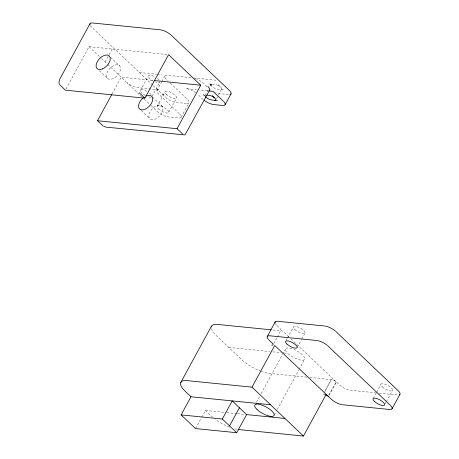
<?xml version="1.0" encoding="UTF-8"?>
<svg xmlns="http://www.w3.org/2000/svg" width="459" height="459" viewBox="0 0 459 459"><rect width="100%" height="100%" fill="white"/><g stroke="black" fill="none" stroke-linecap="round" stroke-linejoin="round"><path stroke-width="0.34" stroke-dasharray="2.29 1.72" d="M66.01 88.92L89.046 46.669L167.162 54.512M105.128 61.954L108.749 55.309M109.081 54.701L113.029 47.455M112.059 94.009L121.205 77.232L153.163 80.445M140.339 90.561L148.24 76.062A6.575 2.203 28.6 0 1 154.494 76.687M152.044 96.373L159.95 81.874A6.575 2.203 28.6 0 1 155.228 81.92M156.915 90.561L161.528 82.104M161.855 81.495L164.821 76.062M157.064 106.454L164.965 91.955M168.769 112.266L176.675 97.767M181.144 117.246L189.051 102.747M205.087 95.449L208.713 88.805M210.027 86.39L211.02 84.576M216.407 98.691L218.054 95.673M218.386 95.07L221.68 89.029M195.517 428.58L201.312 417.96M201.65 417.334L205.397 410.461L226 412.526M273.725 343.596L277.018 337.554M277.345 336.952L280.971 330.308M286.181 340.4L287.168 338.587M287.495 337.985L293.427 327.112M256.386 402.296L259.788 396.054M261.148 393.558L282.251 354.859M282.589 354.233L285.314 349.242M297.225 347.423L301.511 339.568M301.838 338.966L305.132 332.924M274.195 415.108L275.899 411.987M277.259 409.491L298.7 370.166M299.038 369.541L304.828 358.932M324.886 391.051L331.146 379.576L334.089 379.868L336.395 382.077L329.149 395.365M324.197 392.904L331.444 379.616M328.856 395.124L336.103 381.831A4.383 1.469 28.6 0 0 331.765 379.679M373.31 398.332L376.277 392.893M376.604 392.29L380.884 384.435M385.021 404.144L386.008 402.331M386.335 401.728L392.594 390.253M223.338 89.694L217.446 89.098A4.383 1.469 28.6 0 1 211.926 86.361L209.356 83.917L212.024 84.192M204.703 95.971L203.429 94.789L206.097 95.065M288.866 336.895L282.629 330.968L271.86 329.889M207.669 90.819L199.401 90.01M323.865 394.178L325.024 394.275M193.692 77.984L216.803 80.291M187.1 88.794L196.601 89.729M139.404 72.516L156.508 74.232M157.219 74.306L161.499 74.737M191.036 77.703L167.386 75.328A8.761 2.938 28.6 0 0 166.64 79.625L168.189 81.094M212.299 84.209L215.248 84.508A4.383 1.469 28.6 0 1 220.205 86.762L220.498 87.003M228.484 94.583L219.649 93.693A8.767 2.938 28.6 0 1 217.004 93.097M161.981 93.975L166.399 94.416A6.575 2.203 28.6 0 0 176.371 98.26A6.575 2.203 28.6 0 0 169.687 91.909A6.575 2.203 28.6 0 0 166.399 94.416M186.48 103.482L176.17 102.449A8.767 2.938 28.6 0 1 165.665 97.451M228.823 347.434L269.972 351.565M272.807 351.852L281.321 352.707M284.161 352.988L287.707 353.344A10.953 3.678 28.6 0 0 304.323 359.747A10.953 3.678 28.6 0 0 293.181 349.161A10.953 3.678 28.6 0 0 287.707 353.344M306.968 377.149L269.284 373.368A21.912 7.35 28.6 0 1 260.821 371.222M309.814 377.436L331.146 379.576M350.274 390.242L375.6 392.784M379.117 393.139L397.402 394.975A8.767 2.938 28.6 0 0 397.959 395.01M226.712 412.601L236.66 413.599M237.372 413.668L245.186 414.454M158.929 89.792L137.39 87.606A8.767 2.938 28.6 0 1 126.885 82.609L141.791 96.797M323.239 394.074L323.538 394.115A4.383 1.469 28.6 0 1 324.565 394.373M209.356 83.917L210.974 84.714M203.429 94.789L205.035 95.747A4.383 1.469 28.6 0 1 205.85 95.07M203.217 99.569L197.536 94.198M207.066 86.745L203.463 83.32A8.767 2.938 28.6 0 0 195.075 78.437M170.243 83.05L187.702 99.66A8.767 2.938 28.6 0 1 187.031 103.516M152.744 85.196L91.806 27.282A8.767 2.938 28.6 0 1 90.073 25.05M153.26 85.684L165.131 96.969M179.32 113.683L158.739 94.124A8.761 2.938 28.6 0 1 159.485 89.826M110.567 57.277L119.833 66.079A8.767 5.141 -46.5 0 1 112.983 78.632A8.767 5.141 -46.5 0 1 107.572 71.466A8.767 5.141 -46.5 0 1 119.833 66.079M152.508 97.13L162.285 106.419A8.767 5.141 -46.5 0 1 155.44 118.979A8.767 5.141 -46.5 0 1 150.024 111.812A8.767 5.141 -46.5 0 1 162.285 106.419M89.046 46.669L100.974 58.006M101.496 58.5L107.199 63.927M107.722 64.415L126.351 82.127M144.361 99.242L150.541 105.105M151.051 105.599L157.764 111.95A8.767 2.938 28.6 0 0 168.264 116.947L179.13 118.015A8.767 2.938 28.6 0 0 179.796 114.159M99.373 70.709L107.096 78.041M141.315 110.562L149.548 118.388M276.972 325.592L280.059 328.524A4.383 1.469 28.6 0 1 280.208 330.687M290.949 338.874L334.089 379.868L334.359 380.7M336.659 382.318L339.235 384.762A8.767 2.938 28.6 0 0 349.672 390.161M215.959 335.208L241.692 359.661A21.912 7.35 28.6 0 0 260.196 370.987M205.397 410.461L211.06 415.837A21.912 7.35 28.6 0 0 212.391 417.042M218.191 84.8L220.205 86.762M153.702 81.249A6.575 2.203 28.6 0 1 148.24 76.062M157.362 78.449A6.575 2.203 28.6 0 1 159.365 80.348M151.063 97.124A6.575 2.203 28.6 0 1 147.322 96.419M145.291 95.483A6.575 2.203 28.6 0 1 140.494 90.205A6.575 2.203 28.6 0 1 148.091 92.018M149.462 92.947A6.575 2.203 28.6 0 1 151.459 94.841M220.768 87.244A4.383 1.469 28.6 0 1 220.917 89.407M211.484 85.89A4.383 1.469 28.6 0 1 211.777 84.198M216.264 92.838A8.767 2.938 28.6 0 1 215.506 92.54M229.534 94.606A8.767 2.938 28.6 0 1 229.035 94.617M186.497 88.713A8.767 2.938 28.6 0 1 195.786 92.752M276.496 325.115A8.767 2.938 28.6 0 1 275.452 323.767M214.772 334.02A21.912 7.35 28.6 0 1 211.295 328.667M237.148 429.343A21.912 7.35 28.6 0 1 233.826 428.586M229.569 427.168A21.912 7.35 28.6 0 1 215.432 419.451M158.498 108.915A6.575 2.203 28.6 0 0 168.464 112.759A6.575 2.203 28.6 0 0 161.78 106.402A6.575 2.203 28.6 0 0 158.498 108.915M382.318 386.903A6.575 2.203 28.6 0 0 392.29 390.741A6.575 2.203 28.6 0 0 385.606 384.39A6.575 2.203 28.6 0 0 382.318 386.903M294.862 329.573A6.575 2.203 28.6 0 0 304.833 333.418A6.575 2.203 28.6 0 0 298.143 327.06A6.575 2.203 28.6 0 0 294.862 329.573"/><path stroke-width="0.69" d="M89.981 23.719L59.808 79.063L58.924 82.184L59.372 84.192M103.195 126.064L97.492 120.728L111.721 94.634M59.727 84.76L65.333 90.165L144.866 98.151L168.579 54.655L200.744 85.219L177.031 128.715L97.492 120.728M209.688 90.05L185 134.929L106.23 127.137L103.832 126.443M225.128 104.721L231.055 93.848M180.771 382.479L211.398 326.297M284.936 418.447L246.603 414.597L236.724 432.717L195.517 428.58L181.11 414.89L190.99 396.765L270.523 404.752M267.241 336.527L275.148 322.029M181.11 414.89L222.317 419.027L232.197 400.902L246.603 414.597M229.523 425.872L239.403 407.753M190.99 396.765L184.139 390.196A21.912 7.35 28.6 0 1 187.192 380.643L252.002 387.149L274.723 345.466L328.489 396.57M238.657 429.544L303.462 436.05L326.183 394.367M392.066 408.739L399.973 394.241M214.743 100.286L217.411 100.567M92.552 22.984L160.3 29.789A8.767 2.938 28.6 0 1 170.805 34.786M154.585 80.583L200.744 85.219M206.963 95.145L209.321 95.38A4.383 1.469 28.6 0 1 214.278 97.635L214.571 97.876M214.468 100.269L211.519 99.976A4.383 1.469 28.6 0 1 205.999 97.233M222.558 105.455L213.722 104.566A8.767 2.938 28.6 0 1 204.427 100.532M324.846 326.022L277.718 321.294A8.767 2.938 28.6 0 0 275.102 322.975M271.154 329.814L217.824 324.461A21.912 7.35 28.6 0 0 211.174 326.997M316.945 340.521L269.812 335.787A8.767 2.938 28.6 0 0 268.59 339.614M342.368 404.74L389.502 409.474A8.767 2.938 28.6 0 0 390.248 405.177L327.978 346.006M209.006 90.957L213.01 91.375L223.303 101.158M182.671 134.045L177.031 128.715M171.339 35.268L229.23 90.285A8.767 2.938 28.6 0 1 230.349 94.434M144.866 98.151L139.209 92.741M335.885 331.507L398.148 390.678A8.767 2.938 28.6 0 1 399.571 394.677M269.066 340.09L272.153 343.022A4.383 1.469 28.6 0 1 271.78 345.174M328.759 396.811L331.329 399.261A8.767 2.938 28.6 0 0 341.766 404.66M252.002 387.149L303.462 436.05M222.317 419.027L236.724 432.717M212.265 95.673L214.278 97.635M205.764 96.992L205.557 96.763A4.383 1.469 28.6 0 1 205.38 96.533M146.1 96.051A8.767 5.141 -46.5 0 1 151.981 102.265A8.767 5.141 -46.5 0 1 140.282 109.472A8.767 5.141 -46.5 0 1 143.357 97.738M214.835 98.117A4.383 1.469 28.6 0 1 214.99 100.28M223.78 101.634A8.767 2.938 28.6 0 1 223.108 105.49M89.941 24.666A8.767 2.938 28.6 0 1 91.995 22.95M207.864 86.487A8.767 2.938 28.6 0 1 208.983 90.641M325.448 326.108A8.767 2.938 28.6 0 1 335.351 331.025M317.548 340.607A8.767 2.938 28.6 0 1 327.445 345.524M325.689 394.815A4.383 1.469 28.6 0 1 328.196 396.329M102.696 68.856A8.767 5.141 -46.5 0 0 109.54 56.296A8.767 5.141 -46.5 0 0 97.279 61.69A8.767 5.141 -46.5 0 0 102.696 68.856M374.418 401.401A6.575 2.203 28.6 0 0 384.39 405.24A6.575 2.203 28.6 0 0 377.7 398.888A6.575 2.203 28.6 0 0 374.418 401.401M286.955 344.072A6.575 2.203 28.6 0 0 296.927 347.911A6.575 2.203 28.6 0 0 290.243 341.559A6.575 2.203 28.6 0 0 286.955 344.072M257.074 409.526A10.953 3.678 28.6 0 0 273.69 415.929A10.953 3.678 28.6 0 0 262.554 405.343A10.953 3.678 28.6 0 0 257.074 409.526"/></g></svg>
